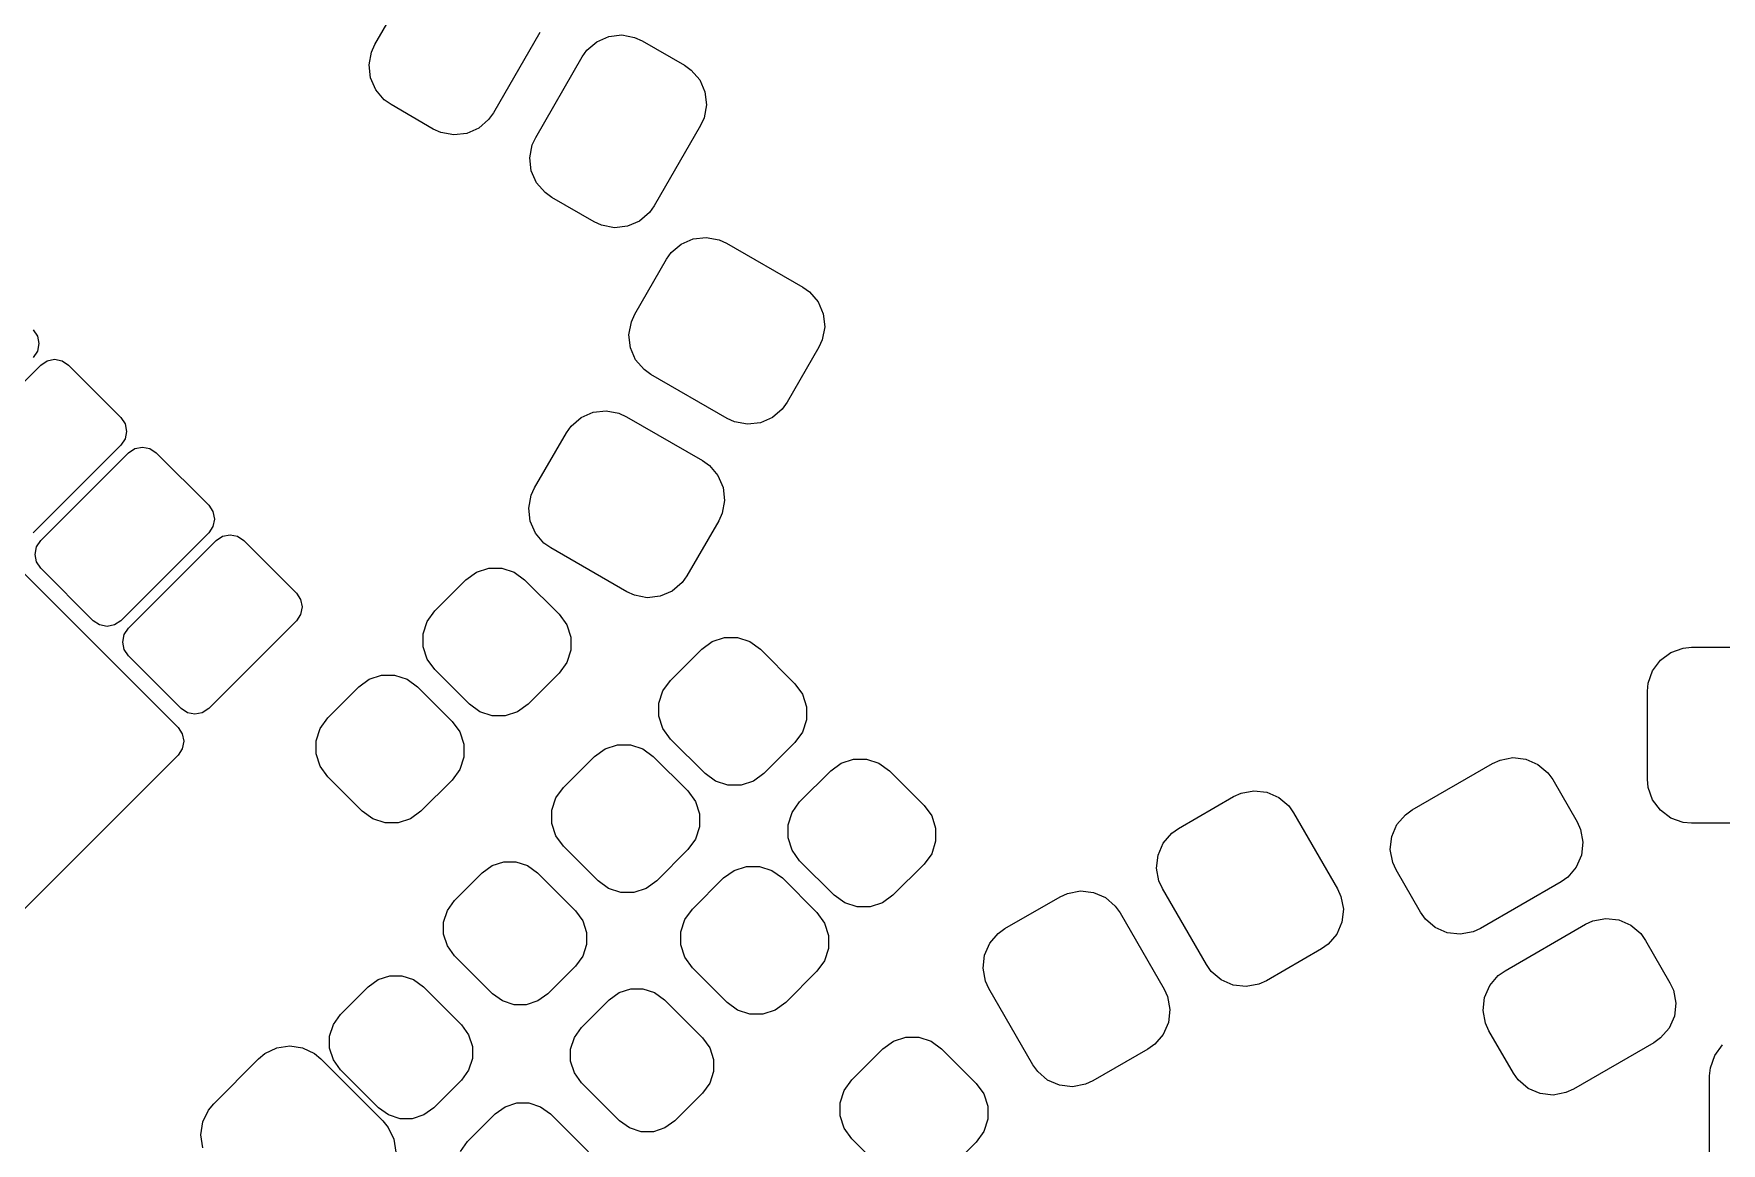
# Model space of a CAD drawing. Extents: x 4.32 to 7.62, y -5.25 to -1.84.
# Drawn here: x 5.837 to 6.517, y -3.451 to -3.004 of the extents above; entities that cross this region are included whole.
import ezdxf

# ---------------------------------------------------------------- set-up
doc = ezdxf.new("R2010")
doc.units = 0
doc.header["$MEASUREMENT"] = 0
doc.layers.add('BLACK', color=7, linetype='CONTINUOUS')

msp = doc.modelspace()

# ---------------------------------------------------------------- linework, layer by layer
at = {"layer": 'BLACK', "linetype": 'CONTINUOUS'}
for p, q in [((5.97439, -3.00872), (5.99309, -2.97632)), ((6.04083, -3.00388), (6.02213, -3.03627)), ((6.06863, -3.00547), (6.07387, -3.00488)), ((6.07387, -3.00488), (6.07904, -3.00585)), ((5.97203, -3.01692), (5.973, -3.01175)), ((5.973, -3.01175), (5.97439, -3.00872)), ((6.05787, -3.01373), (6.05981, -3.01101)), ((6.05981, -3.01101), (6.0638, -3.00758)), ((6.0638, -3.00758), (6.06863, -3.00547)), ((6.07904, -3.00585), (6.08208, -3.00724)), ((6.08208, -3.00724), (6.09912, -3.01708)), ((5.97262, -3.02216), (5.97203, -3.01692)), ((6.03917, -3.04612), (6.05787, -3.01373)), ((6.09912, -3.01708), (6.10184, -3.01902)), ((5.97473, -3.02699), (5.97262, -3.02216)), ((6.10184, -3.01902), (6.10527, -3.02301)), ((6.10527, -3.02301), (6.10738, -3.02784)), ((5.97816, -3.03098), (5.97473, -3.02699)), ((5.98088, -3.03292), (5.97816, -3.03098)), ((6.10738, -3.02784), (6.10797, -3.03308)), ((5.99792, -3.04276), (5.98088, -3.03292)), ((6.02019, -3.03899), (6.0162, -3.04242)), ((6.02213, -3.03627), (6.02019, -3.03899)), ((6.107, -3.03825), (6.10561, -3.04128)), ((6.10797, -3.03308), (6.107, -3.03825)), ((6.00096, -3.04415), (5.99792, -3.04276)), ((6.00613, -3.04512), (6.00096, -3.04415)), ((6.01137, -3.04453), (6.00613, -3.04512)), ((6.0162, -3.04242), (6.01137, -3.04453)), ((6.10561, -3.04128), (6.08691, -3.07368)), ((6.03681, -3.05433), (6.03779, -3.04915)), ((6.03779, -3.04915), (6.03917, -3.04612)), ((6.0374, -3.05956), (6.03681, -3.05433)), ((6.03951, -3.06439), (6.0374, -3.05956)), ((6.04294, -3.06839), (6.03951, -3.06439)), ((6.04566, -3.07032), (6.04294, -3.06839)), ((6.06271, -3.08016), (6.04566, -3.07032)), ((6.08098, -3.07983), (6.07615, -3.08193)), ((6.08498, -3.07639), (6.08098, -3.07983)), ((6.08691, -3.07368), (6.08498, -3.07639)), ((6.06574, -3.08155), (6.06271, -3.08016)), ((6.07091, -3.08252), (6.06574, -3.08155)), ((6.07615, -3.08193), (6.07091, -3.08252)), ((6.10265, -3.087), (6.10788, -3.08641)), ((6.10788, -3.08641), (6.11306, -3.08738)), ((6.09189, -3.09525), (6.09382, -3.09254)), ((6.09382, -3.09254), (6.09782, -3.0891)), ((6.09782, -3.0891), (6.10265, -3.087)), ((6.11306, -3.08738), (6.11609, -3.08877)), ((6.11609, -3.08877), (6.14678, -3.10649)), ((6.07909, -3.11742), (6.09189, -3.09525)), ((6.14678, -3.10649), (6.14949, -3.10842)), ((6.14949, -3.10842), (6.15293, -3.11241)), ((6.15293, -3.11241), (6.15503, -3.11724)), ((6.07673, -3.12563), (6.07771, -3.12045)), ((6.07771, -3.12045), (6.07909, -3.11742)), ((6.15503, -3.11724), (6.15562, -3.12248)), ((5.83671, -3.12366), (5.83842, -3.12621)), ((5.83842, -3.12621), (5.83901, -3.12923)), ((6.07732, -3.13086), (6.07673, -3.12563)), ((6.15562, -3.12248), (6.15465, -3.12766)), ((5.83842, -3.13224), (5.83671, -3.13479)), ((5.83901, -3.12923), (5.83842, -3.13224)), ((6.07943, -3.13569), (6.07732, -3.13086)), ((6.15326, -3.13069), (6.14047, -3.15285)), ((6.15465, -3.12766), (6.15326, -3.13069)), ((5.80442, -3.17321), (5.83977, -3.13786)), ((5.83977, -3.13786), (5.84233, -3.13615)), ((5.84233, -3.13615), (5.84534, -3.13555)), ((5.84534, -3.13555), (5.84835, -3.13615)), ((5.84835, -3.13615), (5.85091, -3.13786)), ((5.85091, -3.13786), (5.87206, -3.15901)), ((6.08286, -3.13969), (6.07943, -3.13569)), ((6.08558, -3.14162), (6.08286, -3.13969)), ((6.11626, -3.15933), (6.08558, -3.14162)), ((5.76143, -3.15022), (5.89506, -3.28384)), ((6.14047, -3.15285), (6.13853, -3.15557)), ((5.87206, -3.15901), (5.87377, -3.16157)), ((6.05347, -3.16243), (6.05746, -3.159)), ((6.05746, -3.159), (6.06229, -3.1569)), ((6.06229, -3.1569), (6.06753, -3.1563)), ((6.06753, -3.1563), (6.0727, -3.15728)), ((6.0727, -3.15728), (6.07574, -3.15867)), ((6.07574, -3.15867), (6.10642, -3.17638)), ((6.1193, -3.16072), (6.11626, -3.15933)), ((6.12447, -3.1617), (6.1193, -3.16072)), ((6.12971, -3.1611), (6.12447, -3.1617)), ((6.13454, -3.159), (6.12971, -3.1611)), ((6.13853, -3.15557), (6.13454, -3.159)), ((5.87377, -3.16759), (5.87206, -3.17015)), ((5.87377, -3.16157), (5.87437, -3.16458)), ((5.87437, -3.16458), (5.87377, -3.16759)), ((6.03874, -3.18731), (6.05153, -3.16515)), ((6.05153, -3.16515), (6.05347, -3.16243)), ((5.87206, -3.17015), (5.83671, -3.2055)), ((5.83977, -3.20857), (5.87513, -3.17321)), ((5.87513, -3.17321), (5.87768, -3.1715)), ((5.87768, -3.1715), (5.88069, -3.17091)), ((5.88069, -3.17091), (5.88371, -3.1715)), ((5.88371, -3.1715), (5.88626, -3.17321)), ((5.88626, -3.17321), (5.90742, -3.19437)), ((6.10642, -3.17638), (6.10914, -3.17831)), ((6.10914, -3.17831), (6.11257, -3.18231)), ((6.03735, -3.19034), (6.03874, -3.18731)), ((6.11257, -3.18231), (6.11468, -3.18714)), ((6.11468, -3.18714), (6.11527, -3.19237)), ((5.90742, -3.19437), (5.90913, -3.19692)), ((6.03638, -3.19552), (6.03735, -3.19034)), ((6.11527, -3.19237), (6.11429, -3.19755)), ((5.90913, -3.19692), (5.90973, -3.19994)), ((5.90973, -3.19994), (5.90913, -3.20295)), ((6.03697, -3.20076), (6.03638, -3.19552)), ((6.03907, -3.20559), (6.03697, -3.20076)), ((6.11291, -3.20058), (6.10011, -3.22275)), ((6.11429, -3.19755), (6.11291, -3.20058)), ((5.83806, -3.21112), (5.83977, -3.20857)), ((5.90742, -3.2055), (5.87206, -3.24086)), ((5.87513, -3.24392), (5.91048, -3.20857)), ((5.90913, -3.20295), (5.90742, -3.2055)), ((5.91048, -3.20857), (5.91304, -3.20686)), ((5.91304, -3.20686), (5.91605, -3.20626)), ((5.91605, -3.20626), (5.91906, -3.20686)), ((5.91906, -3.20686), (5.92162, -3.20857)), ((5.92162, -3.20857), (5.94277, -3.22972)), ((6.04251, -3.20958), (6.03907, -3.20559)), ((5.83746, -3.21413), (5.83806, -3.21112)), ((5.83806, -3.21715), (5.83746, -3.21413)), ((6.04522, -3.21151), (6.04251, -3.20958)), ((6.07591, -3.22923), (6.04522, -3.21151)), ((5.83977, -3.2197), (5.83806, -3.21715)), ((5.86093, -3.24086), (5.83977, -3.2197)), ((6.01105, -3.22437), (6.01528, -3.22129)), ((6.01528, -3.22129), (6.02026, -3.21968)), ((6.02026, -3.21968), (6.0255, -3.21968)), ((6.0255, -3.21968), (6.03048, -3.22129)), ((6.03048, -3.22129), (6.03471, -3.22437)), ((5.99852, -3.2369), (6.01105, -3.22437)), ((6.03471, -3.22437), (6.04863, -3.23829)), ((6.07894, -3.23062), (6.07591, -3.22923)), ((6.09418, -3.2289), (6.08935, -3.231)), ((6.09818, -3.22546), (6.09418, -3.2289)), ((6.10011, -3.22275), (6.09818, -3.22546)), ((5.94277, -3.22972), (5.94448, -3.23228)), ((5.94448, -3.23228), (5.94508, -3.23529)), ((5.94508, -3.23529), (5.94448, -3.23831)), ((6.08412, -3.23159), (6.07894, -3.23062)), ((6.08935, -3.231), (6.08412, -3.23159)), ((5.86348, -3.24257), (5.86093, -3.24086)), ((5.8665, -3.24317), (5.86348, -3.24257)), ((5.86951, -3.24257), (5.8665, -3.24317)), ((5.87206, -3.24086), (5.86951, -3.24257)), ((5.94277, -3.24086), (5.90742, -3.27622)), ((5.94448, -3.23831), (5.94277, -3.24086)), ((5.99383, -3.24611), (5.99544, -3.24113)), ((5.99544, -3.24113), (5.99852, -3.2369)), ((6.04863, -3.23829), (6.05171, -3.24252)), ((6.05171, -3.24252), (6.05332, -3.2475)), ((5.87282, -3.24949), (5.87342, -3.24648)), ((5.87342, -3.2525), (5.87282, -3.24949)), ((5.87342, -3.24648), (5.87513, -3.24392)), ((5.99383, -3.25135), (5.99383, -3.24611)), ((6.05332, -3.2475), (6.05332, -3.25274)), ((6.10605, -3.25237), (6.11028, -3.24929)), ((6.11028, -3.24929), (6.11526, -3.24768)), ((6.11526, -3.24768), (6.1205, -3.24768)), ((6.1205, -3.24768), (6.12548, -3.24929)), ((6.12548, -3.24929), (6.12971, -3.25237)), ((5.87513, -3.25506), (5.87342, -3.2525)), ((5.89628, -3.27622), (5.87513, -3.25506)), ((5.99544, -3.25633), (5.99383, -3.25135)), ((5.99852, -3.26056), (5.99544, -3.25633)), ((6.05332, -3.25274), (6.05171, -3.25772)), ((6.09352, -3.2649), (6.10605, -3.25237)), ((6.12971, -3.25237), (6.14363, -3.26629)), ((6.49232, -3.25676), (6.49656, -3.25363)), ((6.49656, -3.25363), (6.50153, -3.25188)), ((6.50153, -3.25188), (6.50485, -3.25157)), ((6.50485, -3.25157), (6.53044, -3.25157)), ((5.97213, -3.26444), (5.97711, -3.26283)), ((5.97711, -3.26283), (5.98235, -3.26283)), ((5.98235, -3.26283), (5.98733, -3.26444)), ((6.01244, -3.27448), (5.99852, -3.26056)), ((6.04863, -3.26195), (6.0361, -3.27448)), ((6.05171, -3.25772), (6.04863, -3.26195)), ((6.48745, -3.26596), (6.48919, -3.26099)), ((6.48919, -3.26099), (6.49232, -3.25676)), ((5.95537, -3.28005), (5.9679, -3.26752)), ((5.9679, -3.26752), (5.97213, -3.26444)), ((5.98733, -3.26444), (5.99156, -3.26752)), ((5.99156, -3.26752), (6.00548, -3.28144)), ((6.08883, -3.27411), (6.09044, -3.26913)), ((6.09044, -3.26913), (6.09352, -3.2649)), ((6.14363, -3.26629), (6.14671, -3.27052)), ((6.48713, -3.26928), (6.48745, -3.26596)), ((6.48713, -3.30472), (6.48713, -3.26928)), ((5.89884, -3.27792), (5.89628, -3.27622)), ((5.90742, -3.27622), (5.90486, -3.27792)), ((6.01667, -3.27756), (6.01244, -3.27448)), ((6.0361, -3.27448), (6.03187, -3.27756)), ((6.08883, -3.27935), (6.08883, -3.27411)), ((6.14671, -3.27052), (6.14832, -3.2755)), ((6.14832, -3.2755), (6.14832, -3.28074)), ((5.89506, -3.28384), (5.89677, -3.2864)), ((5.90185, -3.27852), (5.89884, -3.27792)), ((5.90486, -3.27792), (5.90185, -3.27852)), ((5.95229, -3.28428), (5.95537, -3.28005)), ((6.00548, -3.28144), (6.00856, -3.28567)), ((6.02165, -3.27917), (6.01667, -3.27756)), ((6.02689, -3.27917), (6.02165, -3.27917)), ((6.03187, -3.27756), (6.02689, -3.27917)), ((6.09044, -3.28433), (6.08883, -3.27935)), ((6.14832, -3.28074), (6.14671, -3.28572)), ((5.89677, -3.2864), (5.89737, -3.28941)), ((5.89737, -3.28941), (5.89677, -3.29242)), ((5.95068, -3.28926), (5.95229, -3.28428)), ((5.95068, -3.2945), (5.95068, -3.28926)), ((6.00856, -3.28567), (6.01017, -3.29065)), ((6.01017, -3.29065), (6.01017, -3.29589)), ((6.09352, -3.28856), (6.09044, -3.28433)), ((6.10744, -3.30248), (6.09352, -3.28856)), ((6.14363, -3.28995), (6.1311, -3.30248)), ((6.14671, -3.28572), (6.14363, -3.28995)), ((5.89506, -3.29498), (5.80597, -3.38406)), ((5.89677, -3.29242), (5.89506, -3.29498)), ((5.95229, -3.29948), (5.95068, -3.2945)), ((6.01017, -3.29589), (6.00856, -3.30087)), ((6.05037, -3.30805), (6.0629, -3.29552)), ((6.0629, -3.29552), (6.06713, -3.29244)), ((6.06713, -3.29244), (6.07211, -3.29083)), ((6.07211, -3.29083), (6.07735, -3.29083)), ((6.07735, -3.29083), (6.08233, -3.29244)), ((6.08233, -3.29244), (6.08656, -3.29552)), ((6.08656, -3.29552), (6.10048, -3.30944)), ((6.16228, -3.29829), (6.16726, -3.29668)), ((6.16726, -3.29668), (6.1725, -3.29668)), ((6.1725, -3.29668), (6.17748, -3.29829)), ((6.42472, -3.29839), (6.42775, -3.297)), ((6.42775, -3.297), (6.43292, -3.29603)), ((6.43292, -3.29603), (6.43816, -3.29662)), ((6.43816, -3.29662), (6.44299, -3.29873)), ((5.95537, -3.30371), (5.95229, -3.29948)), ((5.96929, -3.31763), (5.95537, -3.30371)), ((6.00856, -3.30087), (6.00548, -3.3051)), ((6.11167, -3.30556), (6.10744, -3.30248)), ((6.1311, -3.30248), (6.12687, -3.30556)), ((6.14552, -3.3139), (6.15805, -3.30137)), ((6.15805, -3.30137), (6.16228, -3.29829)), ((6.17748, -3.29829), (6.18171, -3.30137)), ((6.18171, -3.30137), (6.19563, -3.31529)), ((6.39232, -3.31709), (6.42472, -3.29839)), ((6.44299, -3.29873), (6.44698, -3.30216)), ((6.44698, -3.30216), (6.44892, -3.30488)), ((6.00548, -3.3051), (5.99295, -3.31763)), ((6.04729, -3.31228), (6.05037, -3.30805)), ((6.10048, -3.30944), (6.10356, -3.31367)), ((6.11665, -3.30717), (6.11167, -3.30556)), ((6.12189, -3.30717), (6.11665, -3.30717)), ((6.12687, -3.30556), (6.12189, -3.30717)), ((6.32031, -3.31174), (6.32334, -3.31035)), ((6.32334, -3.31035), (6.32852, -3.30938)), ((6.32852, -3.30938), (6.33376, -3.30997)), ((6.33376, -3.30997), (6.33859, -3.31207)), ((6.44892, -3.30488), (6.45876, -3.32192)), ((6.48745, -3.30804), (6.48713, -3.30472)), ((6.48919, -3.31301), (6.48745, -3.30804)), ((5.97352, -3.32071), (5.96929, -3.31763)), ((5.99295, -3.31763), (5.98872, -3.32071)), ((6.04568, -3.31726), (6.04729, -3.31228)), ((6.04568, -3.3225), (6.04568, -3.31726)), ((6.10356, -3.31367), (6.10517, -3.31865)), ((6.14244, -3.31813), (6.14552, -3.3139)), ((6.19563, -3.31529), (6.19871, -3.31952)), ((6.29815, -3.32453), (6.32031, -3.31174)), ((6.33859, -3.31207), (6.34258, -3.31551)), ((6.34258, -3.31551), (6.34451, -3.31822)), ((6.38961, -3.31902), (6.39232, -3.31709)), ((6.49232, -3.31724), (6.48919, -3.31301)), ((6.49656, -3.32037), (6.49232, -3.31724)), ((5.9785, -3.32232), (5.97352, -3.32071)), ((5.98374, -3.32232), (5.9785, -3.32232)), ((5.98872, -3.32071), (5.98374, -3.32232)), ((6.04729, -3.32748), (6.04568, -3.3225)), ((6.10517, -3.32389), (6.10356, -3.32887)), ((6.10517, -3.31865), (6.10517, -3.32389)), ((6.14083, -3.32311), (6.14244, -3.31813)), ((6.14083, -3.32835), (6.14083, -3.32311)), ((6.19871, -3.31952), (6.20032, -3.3245)), ((6.20032, -3.3245), (6.20032, -3.32974)), ((6.29543, -3.32647), (6.29815, -3.32453)), ((6.34451, -3.31822), (6.36223, -3.34891)), ((6.38407, -3.32785), (6.38617, -3.32302)), ((6.38617, -3.32302), (6.38961, -3.31902)), ((6.45876, -3.32192), (6.46015, -3.32496)), ((6.50153, -3.32212), (6.49656, -3.32037)), ((6.50485, -3.32243), (6.50153, -3.32212)), ((6.53044, -3.32243), (6.50485, -3.32243)), ((6.05037, -3.33171), (6.04729, -3.32748)), ((6.10356, -3.32887), (6.10048, -3.3331)), ((6.14244, -3.33333), (6.14083, -3.32835)), ((6.20032, -3.32974), (6.19871, -3.33472)), ((6.2899, -3.33529), (6.292, -3.33046)), ((6.292, -3.33046), (6.29543, -3.32647)), ((6.38348, -3.33309), (6.38407, -3.32785)), ((6.46015, -3.32496), (6.46112, -3.33013)), ((6.46112, -3.33013), (6.46053, -3.33537)), ((6.0216, -3.33954), (6.02629, -3.33802)), ((6.02629, -3.33802), (6.03122, -3.33802)), ((6.03122, -3.33802), (6.0359, -3.33954)), ((6.06429, -3.34563), (6.05037, -3.33171)), ((6.10048, -3.3331), (6.08795, -3.34563)), ((6.14552, -3.33756), (6.14244, -3.33333)), ((6.15944, -3.35148), (6.14552, -3.33756)), ((6.19871, -3.33472), (6.19563, -3.33895)), ((6.2893, -3.34053), (6.2899, -3.33529)), ((6.38445, -3.33826), (6.38348, -3.33309)), ((6.46053, -3.33537), (6.45842, -3.3402)), ((6.00648, -3.35357), (6.01762, -3.34244)), ((6.01762, -3.34244), (6.0216, -3.33954)), ((6.0359, -3.33954), (6.03989, -3.34244)), ((6.03989, -3.34244), (6.0552, -3.35775)), ((6.10237, -3.35705), (6.1149, -3.34452)), ((6.1149, -3.34452), (6.11913, -3.34144)), ((6.11913, -3.34144), (6.12411, -3.33983)), ((6.12411, -3.33983), (6.12935, -3.33983)), ((6.12935, -3.33983), (6.13433, -3.34144)), ((6.13433, -3.34144), (6.13856, -3.34452)), ((6.13856, -3.34452), (6.15248, -3.35844)), ((6.19563, -3.33895), (6.1831, -3.35148)), ((6.29028, -3.3457), (6.2893, -3.34053)), ((6.38584, -3.34129), (6.38445, -3.33826)), ((6.39568, -3.35834), (6.38584, -3.34129)), ((6.45499, -3.34419), (6.45227, -3.34613)), ((6.45842, -3.3402), (6.45499, -3.34419)), ((6.06852, -3.34871), (6.06429, -3.34563)), ((6.0735, -3.35032), (6.06852, -3.34871)), ((6.07874, -3.35032), (6.0735, -3.35032)), ((6.08372, -3.34871), (6.07874, -3.35032)), ((6.08795, -3.34563), (6.08372, -3.34871)), ((6.16367, -3.35456), (6.15944, -3.35148)), ((6.1831, -3.35148), (6.17887, -3.35456)), ((6.25042, -3.35209), (6.25345, -3.35071)), ((6.25345, -3.35071), (6.25863, -3.34973)), ((6.25863, -3.34973), (6.26386, -3.35032)), ((6.26386, -3.35032), (6.26869, -3.35243)), ((6.29167, -3.34874), (6.29028, -3.3457)), ((6.30938, -3.37942), (6.29167, -3.34874)), ((6.36223, -3.34891), (6.36362, -3.35194)), ((6.45227, -3.34613), (6.41988, -3.36483)), ((6.00206, -3.36225), (6.00359, -3.35756)), ((6.00359, -3.35756), (6.00648, -3.35357)), ((6.0552, -3.35775), (6.0581, -3.36174)), ((6.09929, -3.36128), (6.10237, -3.35705)), ((6.15248, -3.35844), (6.15556, -3.36267)), ((6.16865, -3.35617), (6.16367, -3.35456)), ((6.17389, -3.35617), (6.16865, -3.35617)), ((6.17887, -3.35456), (6.17389, -3.35617)), ((6.22825, -3.36489), (6.25042, -3.35209)), ((6.26869, -3.35243), (6.27269, -3.35586)), ((6.27269, -3.35586), (6.27462, -3.35858)), ((6.27462, -3.35858), (6.29233, -3.38926)), ((6.36362, -3.35194), (6.36459, -3.35712)), ((6.36459, -3.35712), (6.364, -3.36235)), ((6.39761, -3.36106), (6.39568, -3.35834)), ((6.00206, -3.36717), (6.00206, -3.36225)), ((6.0581, -3.36174), (6.05962, -3.36642)), ((6.09768, -3.36626), (6.09929, -3.36128)), ((6.15556, -3.36267), (6.15717, -3.36765)), ((6.22554, -3.36682), (6.22825, -3.36489)), ((6.364, -3.36235), (6.3619, -3.36718)), ((6.40161, -3.36449), (6.39761, -3.36106)), ((6.40644, -3.3666), (6.40161, -3.36449)), ((6.41988, -3.36483), (6.41685, -3.36621)), ((6.42973, -3.38187), (6.46212, -3.36317)), ((6.46212, -3.36317), (6.46515, -3.36179)), ((6.46515, -3.36179), (6.47033, -3.36081)), ((6.47033, -3.36081), (6.47556, -3.3614)), ((6.47556, -3.3614), (6.48039, -3.36351)), ((6.48039, -3.36351), (6.48439, -3.36694)), ((6.00359, -3.37186), (6.00206, -3.36717)), ((6.00648, -3.37584), (6.00359, -3.37186)), ((6.05962, -3.37135), (6.0581, -3.37603)), ((6.05962, -3.36642), (6.05962, -3.37135)), ((6.09768, -3.3715), (6.09768, -3.36626)), ((6.09929, -3.37648), (6.09768, -3.3715)), ((6.15717, -3.36765), (6.15717, -3.37289)), ((6.22, -3.37565), (6.2221, -3.37082)), ((6.2221, -3.37082), (6.22554, -3.36682)), ((6.35846, -3.37118), (6.35575, -3.37311)), ((6.3619, -3.36718), (6.35846, -3.37118)), ((6.41167, -3.36719), (6.40644, -3.3666)), ((6.41685, -3.36621), (6.41167, -3.36719)), ((6.48439, -3.36694), (6.48632, -3.36966)), ((6.48632, -3.36966), (6.49616, -3.38671)), ((6.02179, -3.39116), (6.00648, -3.37584)), ((6.0581, -3.37603), (6.0552, -3.38002)), ((6.10237, -3.38071), (6.09929, -3.37648)), ((6.15556, -3.37787), (6.15248, -3.3821)), ((6.15717, -3.37289), (6.15556, -3.37787)), ((6.21941, -3.38088), (6.22, -3.37565)), ((6.35575, -3.37311), (6.33358, -3.38591)), ((5.97168, -3.38837), (5.97567, -3.38548)), ((5.97567, -3.38548), (5.98036, -3.38395)), ((5.98036, -3.38395), (5.98528, -3.38395)), ((5.98528, -3.38395), (5.98997, -3.38548)), ((5.98997, -3.38548), (5.99395, -3.38837)), ((6.0552, -3.38002), (6.04406, -3.39116)), ((6.11629, -3.39463), (6.10237, -3.38071)), ((6.15248, -3.3821), (6.13995, -3.39463)), ((6.22038, -3.38606), (6.21941, -3.38088)), ((6.31131, -3.38214), (6.30938, -3.37942)), ((6.31531, -3.38557), (6.31131, -3.38214)), ((6.32014, -3.38768), (6.31531, -3.38557)), ((6.42358, -3.3878), (6.42701, -3.38381)), ((6.42701, -3.38381), (6.42973, -3.38187)), ((5.96055, -3.39951), (5.97168, -3.38837)), ((5.99395, -3.38837), (6.00927, -3.40368)), ((6.02578, -3.39405), (6.02179, -3.39116)), ((6.04406, -3.39116), (6.04008, -3.39405)), ((6.0688, -3.39362), (6.07278, -3.39072)), ((6.07278, -3.39072), (6.07747, -3.3892)), ((6.07747, -3.3892), (6.0824, -3.3892)), ((6.0824, -3.3892), (6.08708, -3.39072)), ((6.08708, -3.39072), (6.09107, -3.39362)), ((6.22177, -3.38909), (6.22038, -3.38606)), ((6.23949, -3.41978), (6.22177, -3.38909)), ((6.29233, -3.38926), (6.29372, -3.3923)), ((6.29372, -3.3923), (6.2947, -3.39747)), ((6.32537, -3.38827), (6.32014, -3.38768)), ((6.33055, -3.38729), (6.32537, -3.38827)), ((6.33358, -3.38591), (6.33055, -3.38729)), ((6.42088, -3.39787), (6.42147, -3.39263)), ((6.42147, -3.39263), (6.42358, -3.3878)), ((6.49616, -3.38671), (6.49755, -3.38974)), ((6.49755, -3.38974), (6.49852, -3.39491)), ((6.03047, -3.39557), (6.02578, -3.39405)), ((6.03539, -3.39557), (6.03047, -3.39557)), ((6.04008, -3.39405), (6.03539, -3.39557)), ((6.05766, -3.40475), (6.0688, -3.39362)), ((6.09107, -3.39362), (6.10638, -3.40893)), ((6.12052, -3.39771), (6.11629, -3.39463)), ((6.1255, -3.39932), (6.12052, -3.39771)), ((6.13074, -3.39932), (6.1255, -3.39932)), ((6.13572, -3.39771), (6.13074, -3.39932)), ((6.13995, -3.39463), (6.13572, -3.39771)), ((6.2947, -3.39747), (6.2941, -3.40271)), ((6.42185, -3.40304), (6.42088, -3.39787)), ((6.49852, -3.39491), (6.49793, -3.40015)), ((5.95613, -3.40818), (5.95765, -3.40349)), ((5.95765, -3.40349), (5.96055, -3.39951)), ((6.00927, -3.40368), (6.01216, -3.40767)), ((6.05477, -3.40874), (6.05766, -3.40475)), ((6.2941, -3.40271), (6.292, -3.40754)), ((6.42324, -3.40608), (6.42185, -3.40304)), ((6.43308, -3.42312), (6.42324, -3.40608)), ((6.49583, -3.40498), (6.49239, -3.40898)), ((6.49793, -3.40015), (6.49583, -3.40498)), ((5.9301, -3.41524), (5.93485, -3.41296)), ((5.93485, -3.41296), (5.94005, -3.41217)), ((5.94005, -3.41217), (5.94526, -3.41296)), ((5.94526, -3.41296), (5.95001, -3.41524)), ((5.95613, -3.41311), (5.95613, -3.40818)), ((6.01216, -3.40767), (6.01368, -3.41236)), ((6.01368, -3.41236), (6.01368, -3.41728)), ((6.05324, -3.41343), (6.05477, -3.40874)), ((6.10638, -3.40893), (6.10928, -3.41292)), ((6.10928, -3.41292), (6.1108, -3.4176)), ((6.17905, -3.41337), (6.18328, -3.41029)), ((6.18328, -3.41029), (6.18826, -3.40868)), ((6.18826, -3.40868), (6.1935, -3.40868)), ((6.1935, -3.40868), (6.19848, -3.41029)), ((6.19848, -3.41029), (6.20271, -3.41337)), ((6.28857, -3.41153), (6.28585, -3.41347)), ((6.292, -3.40754), (6.28857, -3.41153)), ((6.48968, -3.41091), (6.45728, -3.42961)), ((6.49239, -3.40898), (6.48968, -3.41091)), ((6.51419, -3.41599), (6.51732, -3.41176)), ((5.90943, -3.43546), (5.92753, -3.41736)), ((5.92753, -3.41736), (5.9301, -3.41524)), ((5.95001, -3.41524), (5.95258, -3.41736)), ((5.95258, -3.41736), (5.97764, -3.44242)), ((5.95765, -3.41779), (5.95613, -3.41311)), ((5.96055, -3.42178), (5.95765, -3.41779)), ((6.01368, -3.41728), (6.01216, -3.42197)), ((6.05324, -3.41835), (6.05324, -3.41343)), ((6.05477, -3.42304), (6.05324, -3.41835)), ((6.1108, -3.4176), (6.1108, -3.42253)), ((6.16652, -3.4259), (6.17905, -3.41337)), ((6.20271, -3.41337), (6.21663, -3.42729)), ((6.24142, -3.42249), (6.23949, -3.41978)), ((6.28585, -3.41347), (6.26369, -3.42626)), ((6.51245, -3.42096), (6.51419, -3.41599)), ((5.97586, -3.43709), (5.96055, -3.42178)), ((6.00927, -3.42595), (5.99813, -3.43709)), ((6.01216, -3.42197), (6.00927, -3.42595)), ((6.05766, -3.42703), (6.05477, -3.42304)), ((6.1108, -3.42253), (6.10928, -3.42722)), ((6.16344, -3.43013), (6.16652, -3.4259)), ((6.24541, -3.42593), (6.24142, -3.42249)), ((6.25024, -3.42803), (6.24541, -3.42593)), ((6.26369, -3.42626), (6.26066, -3.42765)), ((6.43502, -3.42584), (6.43308, -3.42312)), ((6.43901, -3.42927), (6.43502, -3.42584)), ((6.51213, -3.42428), (6.51245, -3.42096)), ((6.51213, -3.45972), (6.51213, -3.42428)), ((6.07297, -3.44234), (6.05766, -3.42703)), ((6.10638, -3.4312), (6.09525, -3.44234)), ((6.10928, -3.42722), (6.10638, -3.4312)), ((6.16183, -3.43511), (6.16344, -3.43013)), ((6.21663, -3.42729), (6.21971, -3.43152)), ((6.21971, -3.43152), (6.22132, -3.4365)), ((6.25548, -3.42862), (6.25024, -3.42803)), ((6.26066, -3.42765), (6.25548, -3.42862)), ((6.44384, -3.43138), (6.43901, -3.42927)), ((6.44908, -3.43197), (6.44384, -3.43138)), ((6.45425, -3.431), (6.44908, -3.43197)), ((6.45728, -3.42961), (6.45425, -3.431)), ((5.90503, -3.44278), (5.90731, -3.43803)), ((5.90731, -3.43803), (5.90943, -3.43546)), ((5.97985, -3.43999), (5.97586, -3.43709)), ((5.98453, -3.44151), (5.97985, -3.43999)), ((5.99414, -3.43999), (5.98946, -3.44151)), ((5.99813, -3.43709), (5.99414, -3.43999)), ((6.01173, -3.45069), (6.02286, -3.43955)), ((6.02286, -3.43955), (6.02685, -3.43666)), ((6.02685, -3.43666), (6.03154, -3.43513)), ((6.03154, -3.43513), (6.03646, -3.43513)), ((6.03646, -3.43513), (6.04115, -3.43666)), ((6.04115, -3.43666), (6.04514, -3.43955)), ((6.04514, -3.43955), (6.06045, -3.45486)), ((6.16183, -3.44035), (6.16183, -3.43511)), ((6.22132, -3.4365), (6.22132, -3.44174)), ((5.90424, -3.44799), (5.90503, -3.44278)), ((5.97764, -3.44242), (5.97976, -3.44499)), ((5.97976, -3.44499), (5.98204, -3.44974)), ((5.98946, -3.44151), (5.98453, -3.44151)), ((6.07696, -3.44523), (6.07297, -3.44234)), ((6.08165, -3.44676), (6.07696, -3.44523)), ((6.08657, -3.44676), (6.08165, -3.44676)), ((6.09126, -3.44523), (6.08657, -3.44676)), ((6.09525, -3.44234), (6.09126, -3.44523)), ((6.16344, -3.44533), (6.16183, -3.44035)), ((6.16652, -3.44956), (6.16344, -3.44533)), ((6.21971, -3.44672), (6.21663, -3.45095)), ((6.22132, -3.44174), (6.21971, -3.44672)), ((5.90503, -3.45319), (5.90424, -3.44799)), ((5.98204, -3.44974), (5.98283, -3.45495)), ((6.00883, -3.45467), (6.01173, -3.45069)), ((6.18044, -3.46348), (6.16652, -3.44956)), ((6.21663, -3.45095), (6.2041, -3.46348))]:
    msp.add_line(p, q, dxfattribs=at)

doc.saveas('drawing.dxf')
